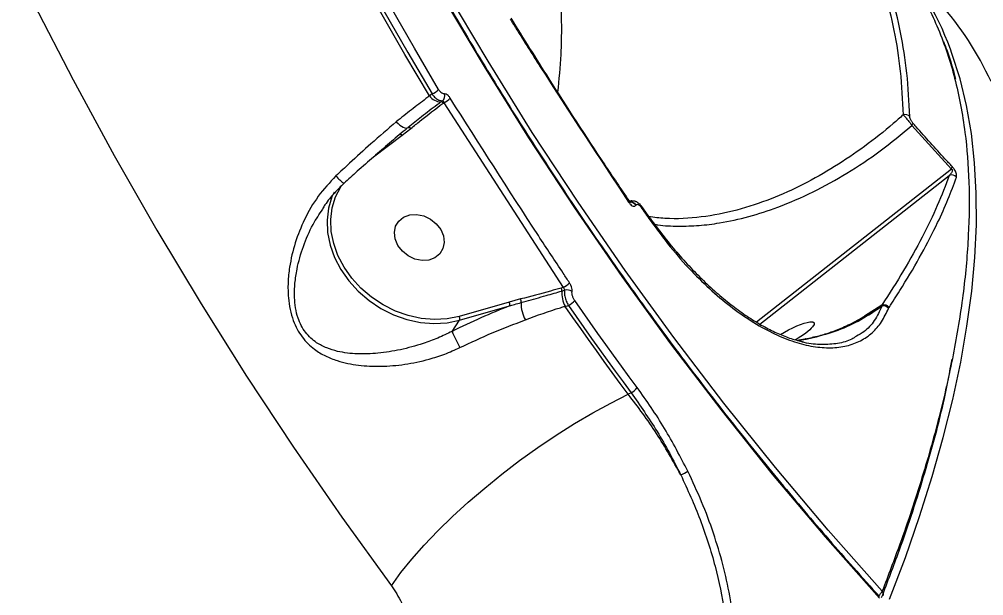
# Model space of a CAD drawing. Header units: millimetres. Extents: x -6028 to 5958, y -6064 to 4137.
# Drawn here: x 1142.1 to 1307, y 292.8 to 391.3 of the extents above; entities that cross this region are included whole.
import ezdxf

# ---------------------------------------------------------------- set-up
doc = ezdxf.new("R2010")
doc.units = ezdxf.units.MM
for name, color, linetype in [('DIKOM_ОБЪЕКТ', 7, 'Continuous'), ('DIKOM_РАЗМЕР_ЗОНА', 7, 'Continuous'), ('DIKOM_РАЗМЕР_ОБЪЕКТА', 7, 'Continuous')]:
    doc.layers.add(name, color=color, linetype=linetype)
doc.styles.add('style1', font='arial.ttf', dxfattribs={"width": 0.8})
doc.dimstyles.new('1-50', dxfattribs={"dimtxt": 300, "dimasz": 200, "dimexe": 100, "dimexo": 0, "dimgap": 100, "dimtad": 1, "dimtxsty": 'style1', "dimcen": 200, "dimclrd": 7, "dimclre": 7, "dimclrt": 7, "dimadec": 1, "dimazin": 2, "dimtfac": 1, "dimtmove": 0, "dimatfit": 2, "dimfxl": 0, "dimlwd": 25, "dimlwe": 18, "dimarcsym": 0})

# ---------------------------------------------------------------- blocks, each defined once
blk = doc.blocks.new('*D9')
at = {"layer": 'Defpoints', "color": 0, "transparency": 16777216}
for p in [(-6027.56, 1459.58), (4556.58, 1382.7), (4556.58, -5964.37)]:
    blk.add_point(p, dxfattribs=at)
at = {"layer": 'DIKOM_РАЗМЕР_ЗОНА', "color": 7, "lineweight": 18, "transparency": 16777216}
for p, q in [((-6027.56, 1459.58), (-6027.56, -6064.37)), ((4556.58, 1382.7), (4556.58, -6064.37))]:
    blk.add_line(p, q, dxfattribs=at)
at = {"layer": 'DIKOM_РАЗМЕР_ЗОНА', "color": 7, "lineweight": 25, "transparency": 16777216}
blk.add_line((-5827.56, -5964.37), (4356.58, -5964.37), dxfattribs=at)
at = {"layer": 'DIKOM_РАЗМЕР_ЗОНА', "color": 7, "transparency": 16777216}
for points in [[(-5827.56, -5931.03), (-5827.56, -5997.7), (-6027.56, -5964.37)], [(4356.58, -5931.03), (4356.58, -5997.7), (4556.58, -5964.37)]]:
    blk.add_solid(points, dxfattribs=at)
at = {"layer": 'DIKOM_РАЗМЕР_ЗОНА', "color": 7, "transparency": 16777216, "insert": (157.08, -5711.2), "char_height": 300, "attachment_point": 5, "style": 'style1'}
blk.add_mtext('10600', dxfattribs=at)
blk = doc.blocks.new('*D11')
at = {"layer": 'Defpoints', "color": 0, "transparency": 16777216}
for p in [(259.43, 2965.58), (1920.55, -3002.33), (4022.59, -3002.33)]:
    blk.add_point(p, dxfattribs=at)
at = {"layer": 'DIKOM_РАЗМЕР_ОБЪЕКТА', "color": 7, "lineweight": 18, "transparency": 16777216}
for p, q in [((259.43, 2965.58), (4122.59, 2965.58)), ((1920.55, -3002.33), (4122.59, -3002.33))]:
    blk.add_line(p, q, dxfattribs=at)
at = {"layer": 'DIKOM_РАЗМЕР_ОБЪЕКТА', "color": 7, "lineweight": 25, "transparency": 16777216}
blk.add_line((4022.59, 2765.58), (4022.59, -2802.33), dxfattribs=at)
at = {"layer": 'DIKOM_РАЗМЕР_ОБЪЕКТА', "color": 7, "transparency": 16777216}
for points in [[(3989.25, 2765.58), (4055.92, 2765.58), (4022.59, 2965.58)], [(3989.25, -2802.33), (4055.92, -2802.33), (4022.59, -3002.33)]]:
    blk.add_solid(points, dxfattribs=at)
at = {"layer": 'DIKOM_РАЗМЕР_ОБЪЕКТА', "color": 7, "transparency": 16777216, "insert": (3769.41, -24.42), "char_height": 300, "attachment_point": 5, "rotation": 90, "style": 'style1'}
blk.add_mtext('6000', dxfattribs=at)
blk = doc.blocks.new('*D12')
at = {"layer": 'Defpoints', "color": 0, "transparency": 16777216}
for p in [(3056.58, 1987.9), (-4027.97, 676.5), (3056.58, -3714.77)]:
    blk.add_point(p, dxfattribs=at)
at = {"layer": 'DIKOM_РАЗМЕР_ОБЪЕКТА', "color": 7, "lineweight": 18, "transparency": 16777216}
for p, q in [((3056.58, 1987.9), (3056.58, -3814.77)), ((-4027.97, 676.5), (-4027.97, -3814.77))]:
    blk.add_line(p, q, dxfattribs=at)
at = {"layer": 'DIKOM_РАЗМЕР_ОБЪЕКТА', "color": 7, "lineweight": 25, "transparency": 16777216}
blk.add_line((-3827.97, -3714.77), (2856.58, -3714.77), dxfattribs=at)
at = {"layer": 'DIKOM_РАЗМЕР_ОБЪЕКТА', "color": 7, "transparency": 16777216}
for points in [[(-3827.97, -3681.44), (-3827.97, -3748.11), (-4027.97, -3714.77)], [(2856.58, -3681.44), (2856.58, -3748.11), (3056.58, -3714.77)]]:
    blk.add_solid(points, dxfattribs=at)
at = {"layer": 'DIKOM_РАЗМЕР_ОБЪЕКТА', "color": 7, "transparency": 16777216, "insert": (20, -3461.6), "char_height": 300, "attachment_point": 5, "style": 'style1'}
blk.add_mtext('7100', dxfattribs=at)

msp = doc.modelspace()

# ---------------------------------------------------------------- linework, layer by layer
at = {"layer": 'DIKOM_ОБЪЕКТ', "color": 7, "linetype": 'Continuous', "lineweight": 15}
for p, q in [((1212.674, 378.545), (1212.222, 378.205)), ((1214.58, 376.994), (1214.664, 377.058)), ((1214.664, 377.058), (1235.084, 345.457)), ((1294.717, 373.159), (1301.469, 365.695)), ((1202.65, 367.772), (1207.563, 371.48)), ((1207.563, 371.48), (1209.051, 372.657)), ((1301.469, 365.695), (1268.125, 339.533)), ((1268.714, 339.206), (1301.108, 364.622)), ((1246.319, 360.244), (1246.819, 360.322)), ((1246.327, 360.226), (1246.322, 360.233)), ((1247.537, 359.535), (1247.545, 359.548)), ((1248.37, 359.45), (1249.971, 357.169)), ((1235.084, 345.457), (1234.775, 345.368)), ((1234.876, 344.856), (1235.313, 344.981)), ((1227.819, 343.492), (1225.845, 342.968)), ((1225.845, 342.968), (1217.31, 340.518)), ((1217.362, 339.856), (1225.898, 342.306)), ((1235.424, 342.234), (1235.988, 342.398)), ((1289.571, 342.427), (1286.615, 340.539)), ((1289.571, 342.427), (1289.55, 342.41)), ((1289.55, 342.41), (1289.602, 342.27)), ((1290.719, 341.887), (1290.796, 342.029)), ((1290.796, 342.029), (1290.807, 342.047)), ((1216.092, 337.958), (1217.362, 339.856)), ((1275.022, 336.45), (1276.422, 336.691)), ((1275.182, 336.413), (1276.653, 336.637)), ((1276.445, 336.67), (1277.646, 336.929)), ((1276.653, 336.637), (1277.863, 336.886)), ((1246.707, 327.456), (1246.217, 327.188))]:
    msp.add_line(p, q, dxfattribs=at)
at = {"layer": 'DIKOM_ОБЪЕКТ', "color": 7, "linetype": 'Continuous', "lineweight": 15, "flags": 128}
for points in [[(1148.369, 557.963), (1152.224, 543.673), (1156.387, 529.492), (1160.855, 515.428), (1165.625, 501.491), (1170.694, 487.689), (1176.059, 474.031), (1181.716, 460.527), (1187.661, 447.186), (1193.891, 434.016), (1200.401, 421.025), (1207.187, 408.223), (1214.245, 395.617), (1221.571, 383.217), (1229.158, 371.029), (1237.003, 359.063), (1245.1, 347.325), (1253.443, 335.824), (1262.028, 324.567), (1270.849, 313.562), (1279.9, 302.815), (1289.175, 292.334)], [(1289.643, 293.524), (1280.396, 303.974), (1271.372, 314.688), (1262.578, 325.66), (1254.019, 336.883), (1245.7, 348.35), (1237.628, 360.052), (1229.806, 371.983), (1222.242, 384.133), (1214.939, 396.497), (1207.902, 409.064), (1201.136, 421.828), (1194.646, 434.78), (1188.435, 447.91), (1182.507, 461.212), (1176.867, 474.675), (1171.519, 488.291), (1166.465, 502.052), (1161.709, 515.947), (1157.254, 529.969), (1153.104, 544.107), (1149.26, 558.354)], [(1109.371, 476.213), (1114.55, 462.161), (1120.003, 448.245), (1125.73, 434.471), (1131.726, 420.847), (1137.988, 407.381), (1144.513, 394.08), (1151.297, 380.951), (1158.337, 368.002), (1165.628, 355.239), (1173.167, 342.67), (1180.949, 330.301), (1188.971, 318.14), (1197.227, 306.193), (1205.713, 294.466)], [(1213.797, 379.303), (1209.641, 386.36), (1205.569, 393.483), (1201.582, 400.668), (1197.68, 407.917), (1193.865, 415.225), (1190.138, 422.593), (1186.498, 430.019), (1182.947, 437.502)], [(1212.222, 378.205), (1208.034, 385.312), (1203.932, 392.485), (1199.915, 399.723), (1195.985, 407.024), (1192.142, 414.386), (1188.388, 421.808), (1184.723, 429.289), (1181.147, 436.827)], [(1181.755, 436.874), (1185.314, 429.375), (1188.962, 421.932), (1192.698, 414.548), (1196.521, 407.222), (1200.431, 399.958), (1204.427, 392.756), (1208.509, 385.618), (1212.674, 378.545)], [(1290.906, 292.135), (1293.597, 299.286), (1296.025, 306.285), (1298.186, 313.129), (1300.08, 319.811), (1301.704, 326.325), (1303.058, 332.665), (1304.14, 338.828), (1304.949, 344.806), (1305.485, 350.596), (1305.747, 356.192), (1305.735, 361.59), (1305.448, 366.786), (1304.888, 371.774), (1304.055, 376.55), (1302.949, 381.111), (1301.571, 385.453), (1301.298, 386.2)], [(1206.555, 373.783), (1206.854, 373.489), (1207.156, 373.233), (1207.454, 373.021), (1207.737, 372.861), (1207.998, 372.757), (1208.229, 372.712), (1208.423, 372.728), (1208.573, 372.803)], [(1208.573, 372.803), (1208.616, 372.829), (1208.667, 372.841), (1208.725, 372.841), (1208.788, 372.827), (1208.854, 372.801), (1208.921, 372.763), (1208.988, 372.715), (1209.051, 372.657)], [(1207.101, 371.639), (1207.102, 371.64), (1207.152, 371.665), (1207.211, 371.673), (1207.277, 371.664), (1207.348, 371.64), (1207.421, 371.6), (1207.494, 371.546), (1207.563, 371.48)], [(1217.31, 340.518), (1215.238, 340.092), (1213.062, 339.971), (1210.83, 340.158), (1208.59, 340.648), (1206.393, 341.43), (1204.284, 342.488), (1202.312, 343.798), (1200.519, 345.332), (1198.945, 347.056), (1197.623, 348.932), (1196.583, 350.919), (1195.848, 352.974), (1195.433, 355.051), (1195.348, 357.106), (1195.594, 359.093), (1196.167, 360.968), (1197.054, 362.691), (1197.135, 362.816)], [(1195.924, 361.751), (1195.559, 360.946), (1194.968, 359.012), (1194.714, 356.963), (1194.802, 354.844), (1195.229, 352.701), (1195.988, 350.582), (1197.06, 348.533), (1198.423, 346.599), (1200.047, 344.821), (1201.896, 343.239), (1203.93, 341.888), (1206.104, 340.797), (1208.371, 339.991), (1210.68, 339.485), (1212.982, 339.293), (1215.226, 339.418), (1217.362, 339.856)], [(1214.154, 355.366), (1214.62, 354.266), (1214.752, 353.146), (1214.538, 352.095), (1213.997, 351.2), (1213.172, 350.532), (1212.13, 350.145), (1210.955, 350.072), (1209.742, 350.318), (1208.591, 350.862), (1207.593, 351.662), (1206.83, 352.651), (1206.364, 353.751), (1206.232, 354.871), (1206.446, 355.922), (1206.987, 356.818), (1207.812, 357.486), (1208.854, 357.872), (1210.029, 357.945), (1211.242, 357.7), (1212.393, 357.155), (1213.391, 356.356), (1214.154, 355.366)], [(1248.341, 359.254), (1248.375, 359.331), (1248.386, 359.395), (1248.373, 359.445), (1248.37, 359.449)], [(1248.341, 359.254), (1248.541, 358.968), (1248.741, 358.682), (1248.941, 358.397), (1249.141, 358.111), (1249.341, 357.826), (1249.542, 357.541), (1249.743, 357.256), (1249.944, 356.971)], [(1249.971, 357.169), (1249.975, 357.164), (1249.988, 357.114), (1249.978, 357.049), (1249.944, 356.971)], [(1247.754, 328.328), (1246.396, 330.171), (1245.043, 332.019), (1243.697, 333.873), (1242.357, 335.734), (1241.023, 337.601), (1239.696, 339.473), (1238.374, 341.352), (1237.059, 343.237)], [(1246.217, 327.188), (1244.846, 329.047), (1243.481, 330.913), (1242.122, 332.784), (1240.77, 334.662), (1239.424, 336.546), (1238.084, 338.436), (1236.751, 340.332), (1235.424, 342.234)], [(1235.988, 342.398), (1237.306, 340.509), (1238.63, 338.626), (1239.961, 336.749), (1241.298, 334.878), (1242.641, 333.014), (1243.99, 331.155), (1245.345, 329.302), (1246.707, 327.456)], [(1277.863, 336.886), (1277.689, 336.918), (1277.641, 336.91)], [(1205.713, 294.466), (1207.341, 296.7), (1209.217, 299.021), (1211.325, 301.406), (1213.647, 303.835), (1216.16, 306.285), (1218.842, 308.733), (1221.668, 311.158), (1224.613, 313.537), (1227.649, 315.848), (1230.75, 318.072), (1233.886, 320.186), (1237.029, 322.172), (1240.151, 324.012), (1243.223, 325.689), (1246.217, 327.188)]]:
    msp.add_lwpolyline(points, dxfattribs=at)
at = {"layer": 'DIKOM_ОБЪЕКТ', "color": 7, "linetype": 'Continuous', "lineweight": 15}
for centre, radius, start, end in [((1251.783, 368.18), 52.692, 19.99833, 42.01857), ((1261.201, 359.439), 51.61, 24.26962, 42.15318), ((1211.519, 381.466), 3.141, 291.56366, 316.47801), ((1214.248, 379.705), 2.521, 216.5198, 268.77518), ((1213.785, 378.212), 1.067, 309.28557, 18.68984), ((1213.602, 379.716), 2.862, 291.77722, 319.25208), ((1214.191, 376.691), 0.493, 37.89288, 89.61666), ((1293.574, 373.968), 1.062, 42.21831, 108.65219), ((1294.136, 373.616), 0.74, 321.8633, 356.90851), ((1300.866, 366.14), 0.749, 323.57179, 358.84183), ((1201.48, 368.747), 6.729, 218.76454, 234.83513), ((1301.534, 363.673), 1.04, 38.95459, 114.20634), ((1246.148, 360.175), 0.186, 316.68279, 15.94429), ((1246.595, 358.904), 1.134, 33.79358, 101.97641), ((1246.602, 358.917), 1.134, 33.79618, 101.97753), ((1233.933, 344.935), 0.947, 355.19764, 27.20266), ((1239.628, 344.482), 4.767, 175.4957, 208.12648), ((1233.857, 348.236), 3.038, 293.8221, 319.70593), ((1235.742, 343.542), 1.502, 54.99009, 106.62486), ((1227.05, 343.102), 0.862, 344.58615, 26.894), ((1234.839, 344.969), 2.816, 294.08329, 322.04215), ((1225.195, 342.583), 0.756, 338.50669, 30.59149), ((1233.877, 342.801), 5.996, 179.31156, 208.80247), ((1289.933, 341.435), 1.047, 34.56941, 111.46596), ((1289.944, 341.438), 1.056, 35.16883, 110.66375), ((1289.855, 341.188), 1.111, 38.95336, 103.15862), ((1216.659, 340.133), 0.756, 338.50618, 30.592), ((1266.431, 360.3), 55.074, 203.93332, 207.14296), ((1245.558, 329.901), 2.702, 295.17805, 324.39855), ((1240.971, 343.674), 33.435, 295.17982, 297.51447), ((1287.721, 294.466), 2.14, 307.54289, 333.88021), ((1289.132, 292.988), 0.74, 341.46997, 46.39414)]:
    msp.add_arc(centre, radius, start, end, dxfattribs=at)
at = {"layer": 'DIKOM_ОБЪЕКТ', "color": 7, "linetype": 'Continuous', "lineweight": 15, "extrusion": (0, 0, -1)}
for start_param, end_param in [(1.2720756, 2.6487162), (2.6487162, 4.6201523)]:
    msp.add_ellipse((1273.919, 337.207), major_axis=(-4.075, -2.198), ratio=0.2203249, start_param=start_param, end_param=end_param, dxfattribs=at)
at = {"layer": 'DIKOM_ОБЪЕКТ', "color": 7, "linetype": 'Continuous', "lineweight": 15}
for points, knots in [([(445.28, 376.014), (447.721, 376.282), (454.298, 377.004), (465.869, 378.453), (480.197, 380.437), (495.628, 382.764), (512.135, 385.436), (529.693, 388.454), (547.912, 391.75), (566.715, 395.306), (586.012, 399.1), (606.118, 403.193), (626.997, 407.583), (648.594, 412.263), (670.433, 417.13), (692.432, 422.161), (714.511, 427.334), (737.029, 432.731), (759.925, 438.345), (783.126, 444.16), (805.851, 449.979), (828.029, 455.775), (849.602, 461.523), (871.189, 467.388), (892.721, 473.355), (914.126, 479.406), (935.222, 485.491), (955.936, 491.593), (976.204, 497.691), (996.083, 503.807), (1015.487, 509.918), (1034.335, 516.003), (1052.213, 521.928), (1069.081, 527.676), (1084.924, 533.236), (1100, 538.697), (1114.227, 544.037), (1127.508, 549.229), (1138.916, 553.88), (1145.47, 556.711), (1148.369, 557.963)], [0, 0, 0, 0, 0.0156514, 0.0421677, 0.0687038, 0.0952198, 0.1225063, 0.1498144, 0.1771006, 0.2036165, 0.2301531, 0.256669, 0.2839553, 0.3112636, 0.3385498, 0.3650657, 0.3916021, 0.4181181, 0.4454043, 0.4727127, 0.4999989, 0.5255601, 0.5511397, 0.5767009, 0.6029496, 0.629218, 0.6554668, 0.6819828, 0.7085191, 0.7350353, 0.7623214, 0.7896301, 0.8169162, 0.8434321, 0.8699687, 0.8964848, 0.9237712, 0.9510795, 0.9783656, 1, 1, 1, 1]), ([(1148.477, 558.035), (1149.075, 555.749), (1150.81, 549.115), (1153.877, 538.197), (1157.761, 525.32), (1161.901, 512.544), (1166.29, 499.873), (1170.927, 487.316), (1175.809, 474.88), (1180.933, 462.57), (1186.297, 450.395), (1191.898, 438.359), (1197.732, 426.471), (1203.797, 414.735), (1210.089, 403.16), (1216.605, 391.751), (1223.341, 380.514), (1230.294, 369.455), (1237.459, 358.581), (1244.833, 347.897), (1252.413, 337.409), (1260.193, 327.123), (1268.169, 317.044), (1276.339, 307.18), (1283.364, 299.056), (1287.689, 294.253), (1289.177, 292.602)], [0, 0, 0, 0, 0.022819, 0.0662014, 0.1095847, 0.152968, 0.1963512, 0.2397344, 0.2831176, 0.3265011, 0.3698846, 0.413268, 0.4566514, 0.5000349, 0.5434187, 0.5868026, 0.6301863, 0.6735702, 0.7169543, 0.7603385, 0.8037226, 0.8471072, 0.8904919, 0.9338769, 0.9772618, 1, 1, 1, 1]), ([(1224.604, 428.299), (1224.951, 427.832), (1226.847, 425.283), (1229.343, 419.954), (1232.067, 412.337), (1233.838, 404.092), (1234.745, 395.095), (1234.885, 386.689), (1234.346, 381.001), (1234.14, 378.828)], [0, 0, 0, 0, 0.0394685, 0.2157458, 0.3839325, 0.5522396, 0.7204256, 0.8931483, 1, 1, 1, 1]), ([(1289.677, 404.691), (1289.998, 404.38), (1292.234, 402.208), (1295.512, 397.275), (1299.401, 389.83), (1302.196, 381.363), (1303.877, 372.555), (1304.584, 363.544), (1304.493, 354.485), (1303.643, 344.851), (1302.023, 334.66), (1299.655, 324.026), (1296.555, 313.001), (1293.193, 302.838), (1290.67, 296.22), (1289.643, 293.524)], [0, 0, 0, 0, 0.0152977, 0.1067507, 0.2008599, 0.2950462, 0.3891558, 0.4687488, 0.5484348, 0.6281213, 0.7085624, 0.7890035, 0.8674194, 0.9460128, 1, 1, 1, 1]), ([(1287.799, 401.996), (1288.572, 400.01), (1290.12, 396.037), (1291.726, 389.475), (1292.847, 382.513), (1293.105, 377.487), (1293.235, 374.974)], [0, 0, 0, 0, 0.2491224, 0.4982442, 0.7491211, 1, 1, 1, 1]), ([(1294.36, 374.681), (1294.231, 377.18), (1293.973, 382.177), (1292.856, 389.137), (1291.248, 395.727), (1289.686, 399.733), (1288.905, 401.736)], [0, 0, 0, 0, 0.24912171, 0.49824379, 0.74912231, 1, 1, 1, 1]), ([(1226.046, 391.317), (1226.386, 390.774), (1228.084, 388.06), (1234.697, 377.58), (1241.199, 367.74), (1246.283, 360.047)], [0, 0, 0, 0, 0.0517116, 0.2585541, 1, 1, 1, 1]), ([(1226.116, 391.516), (1228.275, 388.061), (1233.531, 379.654), (1240.293, 369.235), (1244.967, 362.306), (1246.356, 360.247)], [0, 0, 0, 0, 0.3290208, 0.800626, 1, 1, 1, 1]), ([(1300.118, 387.528), (1300.304, 387.054), (1301.007, 385.267), (1301.68, 383.115), (1302.089, 381.376), (1302.157, 381.088)], [0, 0, 0, 0, 0.2314811, 0.8728204, 1, 1, 1, 1]), ([(1214.796, 378.555), (1214.699, 378.561), (1214.505, 378.574), (1214.184, 378.796), (1213.947, 379.064), (1213.829, 379.253), (1213.797, 379.303)], [0, 0, 0, 0, 0.2955611, 0.5904262, 0.8901352, 1, 1, 1, 1]), ([(1212.222, 378.205), (1212.026, 378.053), (1211.034, 377.281), (1209.14, 375.87), (1207.419, 374.48), (1206.555, 373.783)], [0, 0, 0, 0, 0.1089061, 0.552799, 1, 1, 1, 1]), ([(1212.674, 378.545), (1212.733, 378.465), (1212.954, 378.167), (1213.387, 377.746), (1213.958, 377.405), (1214.293, 377.393), (1214.461, 377.386)], [0, 0, 0, 0, 0.1092001, 0.4079145, 0.7030932, 1, 1, 1, 1]), ([(1215.77, 377.848), (1215.747, 377.883), (1215.635, 378.056), (1215.408, 378.313), (1215.088, 378.535), (1214.893, 378.548), (1214.796, 378.555)], [0, 0, 0, 0, 0.0810297, 0.3908601, 0.6951836, 1, 1, 1, 1]), ([(1236.175, 346.271), (1235.818, 346.807), (1234.037, 349.486), (1227.122, 359.962), (1220.759, 369.987), (1215.77, 377.848)], [0, 0, 0, 0, 0.0512228, 0.2561262, 1, 1, 1, 1]), ([(1214.194, 377.184), (1213.972, 377.017), (1212.866, 376.179), (1210.982, 374.741), (1209.338, 373.419), (1208.573, 372.803)], [0, 0, 0, 0, 0.117881, 0.5894724, 1, 1, 1, 1]), ([(1209.051, 372.657), (1209.579, 373.086), (1211.395, 374.561), (1213.258, 375.985), (1214.58, 376.994)], [0, 0, 0, 0, 0.2911747, 1, 1, 1, 1]), ([(1214.461, 377.386), (1214.417, 377.353), (1214.328, 377.286), (1214.239, 377.219), (1214.194, 377.184)], [0, 0, 0, 0, 0.48792378, 1, 1, 1, 1]), ([(1214.461, 377.386), (1214.486, 377.378), (1214.539, 377.362), (1214.606, 377.256), (1214.645, 377.146), (1214.66, 377.073), (1214.664, 377.058)], [0, 0, 0, 0, 0.28638437, 0.58949174, 0.91382813, 1, 1, 1, 1]), ([(1293.235, 374.974), (1292.671, 374.474), (1290.53, 372.575), (1286.665, 369.519), (1281.537, 366.044), (1276.198, 363.031), (1270.616, 360.515), (1264.796, 358.568), (1258.728, 357.374), (1253.655, 357.074), (1250.625, 357.441), (1249.702, 357.553)], [0, 0, 0, 0, 0.0452034, 0.1717109, 0.298692, 0.4255179, 0.5523222, 0.6823033, 0.8122114, 0.9427815, 1, 1, 1, 1]), ([(1293.235, 374.974), (1293.334, 374.873), (1293.533, 374.672), (1293.957, 374.166), (1294.378, 373.626), (1294.614, 373.301), (1294.717, 373.159)], [0, 0, 0, 0, 0.2829416, 0.5674869, 0.8112136, 1, 1, 1, 1]), ([(1294.874, 373.576), (1294.834, 373.624), (1294.75, 373.725), (1294.624, 373.914), (1294.511, 374.126), (1294.391, 374.418), (1294.373, 374.575), (1294.36, 374.681)], [0, 0, 0, 0, 0.1212169, 0.2523164, 0.411601, 0.5993565, 1, 1, 1, 1]), ([(1206.555, 373.783), (1205.112, 372.543), (1202.472, 370.274), (1198.993, 367.12), (1197.002, 365.254), (1196.234, 364.534)], [0, 0, 0, 0, 0.4251201, 0.7780811, 1, 1, 1, 1]), ([(1250.709, 356.269), (1250.901, 356.234), (1252.257, 355.989), (1254.806, 355.917), (1258.325, 356.015), (1262.37, 356.526), (1266.882, 357.521), (1272.233, 359.265), (1277.847, 361.707), (1283.686, 364.949), (1289.349, 368.718), (1292.928, 371.679), (1294.717, 373.159)], [0, 0, 0, 0, 0.0118867, 0.083969, 0.1578955, 0.2318328, 0.3397264, 0.4482506, 0.5847467, 0.7212657, 0.8606309, 1, 1, 1, 1]), ([(1301.615, 366.124), (1301.2, 366.574), (1299.124, 368.82), (1296.879, 371.309), (1295.062, 373.364), (1294.874, 373.576)], [0, 0, 0, 0, 0.1831704, 0.9158744, 1, 1, 1, 1]), ([(1208.377, 372.636), (1208.271, 372.55), (1207.29, 371.753), (1205.373, 370.131), (1202.645, 367.778), (1200.044, 365.473), (1198.368, 363.936), (1197.609, 363.24)], [0, 0, 0, 0, 0.0305629, 0.2825752, 0.5358262, 0.7897323, 1, 1, 1, 1]), ([(1302.343, 364.327), (1302.366, 364.472), (1302.399, 364.679), (1302.255, 365.139), (1302.091, 365.481), (1301.885, 365.8), (1301.728, 366), (1301.638, 366.099), (1301.615, 366.124)], [0, 0, 0, 0, 0.4029924, 0.5733486, 0.7451502, 0.8533707, 0.9617578, 1, 1, 1, 1]), ([(1196.234, 364.534), (1195.181, 363.41), (1193.075, 361.161), (1190.82, 357.217), (1189.182, 353.129), (1188.327, 349.481), (1188.005, 346.319), (1188.042, 343.895), (1188.356, 341.702), (1189.007, 339.379), (1190.321, 336.902), (1192.324, 334.947), (1194.421, 333.697), (1196.921, 332.717), (1200.076, 332.068), (1203.949, 331.904), (1208.003, 332.241), (1211.682, 333.02), (1214.845, 334.018), (1216.563, 334.789), (1217.422, 335.174)], [0, 0, 0, 0, 0.075448, 0.151029, 0.221386, 0.2917233, 0.3346577, 0.3775441, 0.4104254, 0.4432561, 0.4962483, 0.5490811, 0.5889888, 0.6289742, 0.6969452, 0.765009, 0.8363499, 0.9076291, 0.953828, 1, 1, 1, 1]), ([(1301.108, 364.622), (1300.467, 362.919), (1299.184, 359.513), (1296.539, 354.069), (1293.413, 348.404), (1290.852, 344.419), (1289.571, 342.427)], [0, 0, 0, 0, 0.2492703, 0.4985352, 0.7492669, 1, 1, 1, 1]), ([(1301.469, 365.695), (1301.481, 365.69), (1301.505, 365.679), (1301.541, 365.654), (1301.567, 365.626), (1301.588, 365.594), (1301.606, 365.552), (1301.623, 365.436), (1301.58, 365.272), (1301.472, 365.055), (1301.31, 364.832), (1301.175, 364.691), (1301.108, 364.622)], [0, 0, 0, 0, 0.0255463, 0.0517767, 0.0783139, 0.0865036, 0.1150598, 0.1529751, 0.3030613, 0.4908082, 0.7490313, 1, 1, 1, 1]), ([(1197.602, 363.251), (1197.05, 362.713), (1195.878, 361.569), (1194.667, 360.077), (1194.065, 359.11), (1193.922, 358.88)], [0, 0, 0, 0, 0.4038478, 0.857972, 1, 1, 1, 1]), ([(1290.807, 342.047), (1290.966, 342.288), (1291.759, 343.496), (1293.729, 346.596), (1296.451, 351.238), (1298.985, 356.172), (1300.948, 360.536), (1301.878, 363.063), (1302.343, 364.327)], [0, 0, 0, 0, 0.0299865, 0.1499473, 0.3900574, 0.6301639, 0.8150841, 1, 1, 1, 1]), ([(1246.236, 360.375), (1246.276, 360.308), (1246.355, 360.176), (1246.477, 360.033), (1246.556, 359.958), (1246.597, 359.935), (1246.588, 359.939), (1246.588, 359.939)], [0, 0, 0, 0, 0.27855321, 0.54414462, 0.78016577, 0.97868265, 1, 1, 1, 1]), ([(1246.283, 360.047), (1246.381, 359.917), (1246.576, 359.655), (1246.901, 359.41), (1247.198, 359.318), (1247.415, 359.375), (1247.503, 359.49), (1247.537, 359.535)], [0, 0, 0, 0, 0.218226, 0.4367354, 0.6530352, 0.8657256, 1, 1, 1, 1]), ([(1246.824, 360.27), (1246.785, 360.273), (1246.623, 360.285), (1246.476, 360.161), (1246.38, 360.042), (1246.367, 360.026)], [0, 0, 0, 0, 0.2129169, 0.8943197, 1, 1, 1, 1]), ([(1246.794, 360.271), (1246.899, 360.286), (1247.148, 360.321), (1247.546, 360.196), (1247.964, 359.931), (1248.239, 359.657), (1248.359, 359.461), (1248.368, 359.446)], [0, 0, 0, 0, 0.1664347, 0.3984178, 0.6520203, 0.9739078, 1, 1, 1, 1]), ([(1247.545, 359.548), (1247.55, 359.555), (1247.587, 359.614), (1247.683, 359.684), (1247.835, 359.681), (1248.005, 359.605), (1248.173, 359.473), (1248.289, 359.322), (1248.341, 359.254)], [0, 0, 0, 0, 0.0339797, 0.2522521, 0.4705041, 0.5979052, 0.819268, 1, 1, 1, 1]), ([(1216.092, 337.958), (1215.282, 337.563), (1213.66, 336.772), (1210.694, 335.684), (1207.257, 334.744), (1203.485, 334.16), (1199.889, 334.016), (1196.97, 334.358), (1194.654, 335.054), (1192.75, 336.02), (1190.929, 337.664), (1189.793, 339.88), (1189.296, 341.965), (1189.104, 343.972), (1189.182, 346.193), (1189.628, 349.132), (1190.602, 352.516), (1192.065, 355.981), (1193.393, 357.986), (1193.967, 358.851)], [0, 0, 0, 0, 0.052504, 0.1050373, 0.1863143, 0.2676515, 0.344012, 0.4202433, 0.4633934, 0.5064249, 0.561304, 0.6159054, 0.6507141, 0.68561, 0.7328561, 0.7801713, 0.8597931, 0.9394482, 1, 1, 1, 1]), ([(1249.944, 356.971), (1251.08, 355.428), (1253.353, 352.342), (1256.926, 348.314), (1260.531, 344.798), (1264.122, 341.83), (1267.709, 339.365), (1271.236, 337.452), (1274.645, 336.088), (1277.882, 335.284), (1280.882, 335.061), (1283.603, 335.393), (1285.988, 336.259), (1287.979, 337.655), (1289.609, 339.488), (1290.349, 341.088), (1290.719, 341.887)], [0, 0, 0, 0, 0.0751078, 0.1502155, 0.2212828, 0.2925774, 0.3636455, 0.4347719, 0.5061252, 0.5772494, 0.6483411, 0.7196592, 0.7907522, 0.8604304, 0.9303187, 1, 1, 1, 1]), ([(1250.021, 357.232), (1250.357, 356.755), (1251.425, 355.241), (1253.324, 352.855), (1255.701, 350.083), (1258.149, 347.506), (1260.636, 345.137), (1263.136, 343.006), (1265.619, 341.131), (1268.059, 339.53), (1270.432, 338.209), (1272.708, 337.192), (1274.584, 336.526), (1275.646, 336.299), (1276.028, 336.217)], [0, 0, 0, 0, 0.0417285, 0.1326753, 0.2244702, 0.3168485, 0.4094911, 0.5019382, 0.5938239, 0.6848352, 0.774733, 0.8633931, 0.9508319, 1, 1, 1, 1]), ([(1234.775, 345.368), (1234.165, 345.195), (1231.861, 344.539), (1229.532, 343.936), (1227.819, 343.492)], [0, 0, 0, 0, 0.2646886, 1, 1, 1, 1]), ([(1227.882, 342.873), (1228.17, 342.952), (1229.615, 343.347), (1231.949, 344.015), (1233.978, 344.598), (1234.876, 344.856)], [0, 0, 0, 0, 0.1222621, 0.6114348, 1, 1, 1, 1]), ([(1235.084, 345.457), (1235.125, 345.412), (1235.206, 345.324), (1235.286, 345.168), (1235.313, 345.052), (1235.313, 344.994), (1235.313, 344.981)], [0, 0, 0, 0, 0.3131, 0.6196596, 0.9169959, 1, 1, 1, 1]), ([(1235.313, 344.981), (1235.306, 344.895), (1235.282, 344.579), (1235.35, 343.952), (1235.587, 343.125), (1235.854, 342.64), (1235.988, 342.398)], [0, 0, 0, 0, 0.1105421, 0.4062978, 0.7034837, 1, 1, 1, 1]), ([(1236.604, 344.772), (1236.607, 344.811), (1236.62, 344.987), (1236.581, 345.343), (1236.431, 345.835), (1236.26, 346.126), (1236.175, 346.271)], [0, 0, 0, 0, 0.0855873, 0.3893099, 0.6948037, 1, 1, 1, 1]), ([(1237.059, 343.237), (1236.972, 343.38), (1236.796, 343.666), (1236.637, 344.157), (1236.588, 344.531), (1236.601, 344.721), (1236.604, 344.772)], [0, 0, 0, 0, 0.2968965, 0.5940729, 0.8894809, 1, 1, 1, 1]), ([(1225.898, 342.306), (1224.275, 341.648), (1221.003, 340.321), (1217.738, 338.75), (1216.092, 337.958)], [0, 0, 0, 0, 0.4960533, 1, 1, 1, 1]), ([(1225.898, 342.306), (1226.184, 342.392), (1226.843, 342.589), (1227.507, 342.771), (1227.882, 342.873)], [0, 0, 0, 0, 0.4352719, 1, 1, 1, 1]), ([(1228.623, 339.912), (1230.648, 340.667), (1232.944, 341.523), (1235.163, 342.159), (1235.424, 342.234)], [0, 0, 0, 0, 0.8821361, 1, 1, 1, 1]), ([(1277.863, 336.886), (1279.306, 337.28), (1282.193, 338.068), (1286.03, 339.905), (1288.407, 341.478), (1289.602, 342.27)], [0, 0, 0, 0, 0.3317397, 0.6638433, 1, 1, 1, 1]), ([(1289.602, 342.27), (1289.196, 341.418), (1288.384, 339.714), (1286.862, 338.026), (1285.661, 337.359), (1285.222, 337.115)], [0, 0, 0, 0, 0.3882443, 0.7764872, 1, 1, 1, 1]), ([(1289.55, 342.41), (1288.875, 341.963), (1288.189, 341.509), (1287.489, 341.081), (1287.478, 341.074)], [0, 0, 0, 0, 0.9836474, 1, 1, 1, 1]), ([(1217.422, 335.174), (1219.27, 336.041), (1223.01, 337.794), (1226.738, 339.201), (1228.623, 339.912)], [0, 0, 0, 0, 0.4942417, 1, 1, 1, 1]), ([(1277.638, 336.925), (1278.051, 337.016), (1279.194, 337.268), (1281.05, 337.867), (1283.347, 338.788), (1285.53, 339.863), (1286.89, 340.737), (1287.46, 341.103)], [0, 0, 0, 0, 0.110916, 0.3067367, 0.5359158, 0.8057646, 1, 1, 1, 1]), ([(1285.222, 337.115), (1284.967, 336.949), (1284.036, 336.342), (1282.063, 335.822), (1279.341, 335.628), (1277.196, 335.788), (1275.934, 336.158), (1275.742, 336.215)], [0, 0, 0, 0, 0.1063985, 0.3880482, 0.6688072, 0.9494933, 1, 1, 1, 1]), ([(1276.653, 336.637), (1276.636, 336.644), (1276.558, 336.676), (1276.487, 336.657), (1276.43, 336.641)], [0, 0, 0, 0, 0.2119961, 1, 1, 1, 1]), ([(1289.535, 292.422), (1290.561, 295.112), (1293.346, 302.412), (1297.04, 313.85), (1300.035, 324.766), (1301.178, 330.974), (1301.585, 333.183)], [0, 0, 0, 0, 0.1857058, 0.5040846, 0.8234676, 1, 1, 1, 1]), ([(1256.417, 314.021), (1255.126, 316.501), (1253.171, 320.258), (1250.172, 324.96), (1248.56, 327.206), (1247.754, 328.328)], [0, 0, 0, 0, 0.4927638, 0.7463777, 1, 1, 1, 1]), ([(1255.196, 313.416), (1253.856, 315.809), (1251.826, 319.433), (1248.721, 323.956), (1247.052, 326.111), (1246.217, 327.188)], [0, 0, 0, 0, 0.4927864, 0.7463916, 1, 1, 1, 1]), ([(1246.707, 327.456), (1248.226, 325.282), (1250.528, 321.99), (1253.287, 317.192), (1254.56, 314.675), (1255.196, 313.416)], [0, 0, 0, 0, 0.4928078, 0.7464057, 1, 1, 1, 1]), ([(1255.196, 313.416), (1256.354, 310.891), (1258.107, 307.066), (1259.929, 301.8), (1261.476, 296.526), (1262.554, 291.259), (1263.122, 286.124), (1263.334, 281.118), (1263.012, 276.327), (1262.14, 271.874), (1261.092, 268.198), (1260.003, 265.874), (1259.365, 264.51)], [0, 0, 0, 0, 0.14687548, 0.22251245, 0.29814923, 0.44499056, 0.52062514, 0.59626356, 0.74242284, 0.81772372, 0.8930211, 1, 1, 1, 1]), ([(1260.631, 264.097), (1261.283, 265.491), (1262.539, 268.174), (1263.741, 272.672), (1264.459, 277.332), (1264.681, 282.265), (1264.406, 287.409), (1263.66, 292.7), (1262.468, 298.072), (1260.837, 303.459), (1258.845, 308.814), (1257.225, 312.287), (1256.417, 314.021)], [0, 0, 0, 0, 0.10707874, 0.20597112, 0.30518363, 0.40407355, 0.50333621, 0.60291547, 0.70217847, 0.80134552, 0.90083237, 1, 1, 1, 1]), ([(1205.713, 294.466), (1206.327, 293.53), (1207.538, 291.681), (1208.678, 288.462), (1209.114, 285.34), (1208.829, 283.112), (1208.372, 282.11), (1208.246, 281.832)], [0, 0, 0, 0, 0.2385185, 0.4713315, 0.6967905, 0.9159786, 1, 1, 1, 1])]:
    msp.add_open_spline(points, degree=3, knots=knots, dxfattribs=at)

# ---------------------------------------------------------------- dimensions: what is measured, and where the dimension line sits
at = {"layer": 'DIKOM_РАЗМЕР_ЗОНА'}
dim = msp.add_linear_dim(base=(4556.575, -5964.368), p1=(-6027.562, 1459.576), p2=(4556.575, 1382.704), text='10600', dimstyle='1-50', dxfattribs=at)
dim.commit()
dim.dimension.update_dxf_attribs({"geometry": '*D9', "text_midpoint": (157.08, -5964.368), "dimtype": 160})
at = {"layer": 'DIKOM_РАЗМЕР_ОБЪЕКТА'}
dim = msp.add_linear_dim(base=(4022.586, -3002.33), p1=(259.433, 2965.575), p2=(1920.546, -3002.33), angle=90, text='6000', dimstyle='1-50', dxfattribs=at)
dim.commit()
dim.dimension.update_dxf_attribs({"geometry": '*D11', "text_midpoint": (4022.586, -24.423), "dimtype": 160})
dim = msp.add_linear_dim(base=(3056.575, -3714.774), p1=(-4027.972, 676.501), p2=(3056.575, 1987.897), text='7100', dimstyle='1-50', dxfattribs=at)
dim.commit()
dim.dimension.update_dxf_attribs({"geometry": '*D12', "text_midpoint": (20, -3714.774), "dimtype": 160})

doc.saveas('drawing.dxf')
